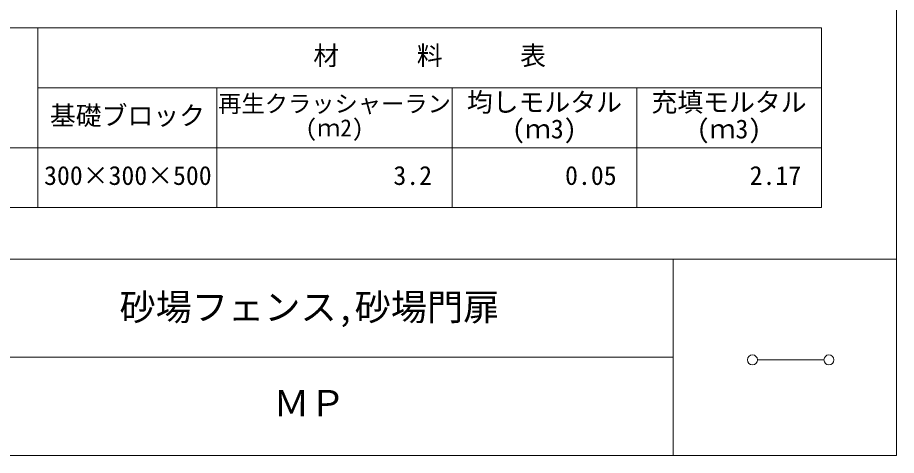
# Model space of a CAD drawing. Units: millimetres on the paper, scale 1:30. Extents: x 12 to 6786, y 13 to 13541.
# Drawn here: x 197.8 to 285.9, y 12.9 to 56.8 of the extents above; entities that cross this region are included whole.
import ezdxf
from ezdxf.enums import TextEntityAlignment as Align

# ---------------------------------------------------------------- set-up
doc = ezdxf.new("R2010")
doc.units = ezdxf.units.MM
for name, color, linetype, lineweight in [('0_2', 7, 'Continuous', 13), ('_0-0_', 7, 'Continuous', 13), ('本体', 7, 'Continuous', 13)]:
    doc.layers.add(name, color=color, linetype=linetype, lineweight=lineweight)
doc.styles.add('ＭＳ ゴシック', font='')
doc.styles.get('ＭＳ ゴシック').set_extended_font_data('MS Gothic')

msp = doc.modelspace()

# ---------------------------------------------------------------- linework, layer by layer
at = {"layer": '0_2'}
for p, q in [((181.373, 55.732), (278.373, 55.732)), ((199.873, 55.732), (199.873, 37.732)), ((278.373, 55.732), (278.373, 37.732)), ((199.873, 49.732), (278.373, 49.732)), ((217.812, 49.732), (217.812, 37.732)), ((241.373, 49.732), (241.373, 37.732)), ((259.873, 49.732), (259.873, 37.732)), ((181.373, 43.732), (278.373, 43.732)), ((181.373, 37.732), (278.373, 37.732)), ((263.513, 22.754), (166.32, 22.754))]:
    msp.add_line(p, q, dxfattribs=at)
at = {"layer": '_0-0_', "color": 6}
for p, q in [((285.897, 12.925), (285.897, 194.105)), ((12.087, 32.583), (285.897, 32.583)), ((12.087, 12.925), (285.897, 12.925))]:
    msp.add_line(p, q, dxfattribs=at)
at = {"layer": '_0-0_'}
msp.add_line((263.513, 32.583), (263.513, 12.925), dxfattribs=at)
at = {"layer": '本体'}
msp.add_line((271.968, 22.491), (278.635, 22.491), dxfattribs=at)
for centre in [(271.468, 22.491), (279.135, 22.491)]:
    msp.add_circle(centre, 0.5, dxfattribs=at)

# ---------------------------------------------------------------- texts
at = {"layer": '_0-0_', "style": 'ＭＳ ゴシック'}
for s, height, p in [('材\u3000\u3000\u3000料\u3000\u3000\u3000表', 1.899, (227.468, 51.437)), ('均しモルタル', 1.899, (242.853, 46.777)), ('充填モルタル', 1.899, (261.353, 46.777)), ('再生クラッシャーラン', 1.709, (217.937, 46.773)), ('基礎ブロック', 1.899, (201.072, 45.437)), ('(ｍ2)', 1.709, (226.679, 44.361)), ('(ｍ3)', 1.899, (247.385, 44.097)), ('(ｍ3)', 1.899, (265.885, 44.097)), ('300×300×500', 1.899, (200.487, 39.437)), ('3.2', 1.899, (235.488, 39.437)), ('0.05', 1.899, (252.693, 39.437)), ('2.17', 1.899, (271.193, 39.437)), ('砂場フェンス,砂場門扉', 2.658, (208.05, 25.652)), ('ＭＰ', 2.658, (223.46, 16.027))]:
    msp.add_text(s, height=height, dxfattribs=at).set_placement(p, align=Align.BOTTOM_LEFT)

doc.saveas('drawing.dxf')
